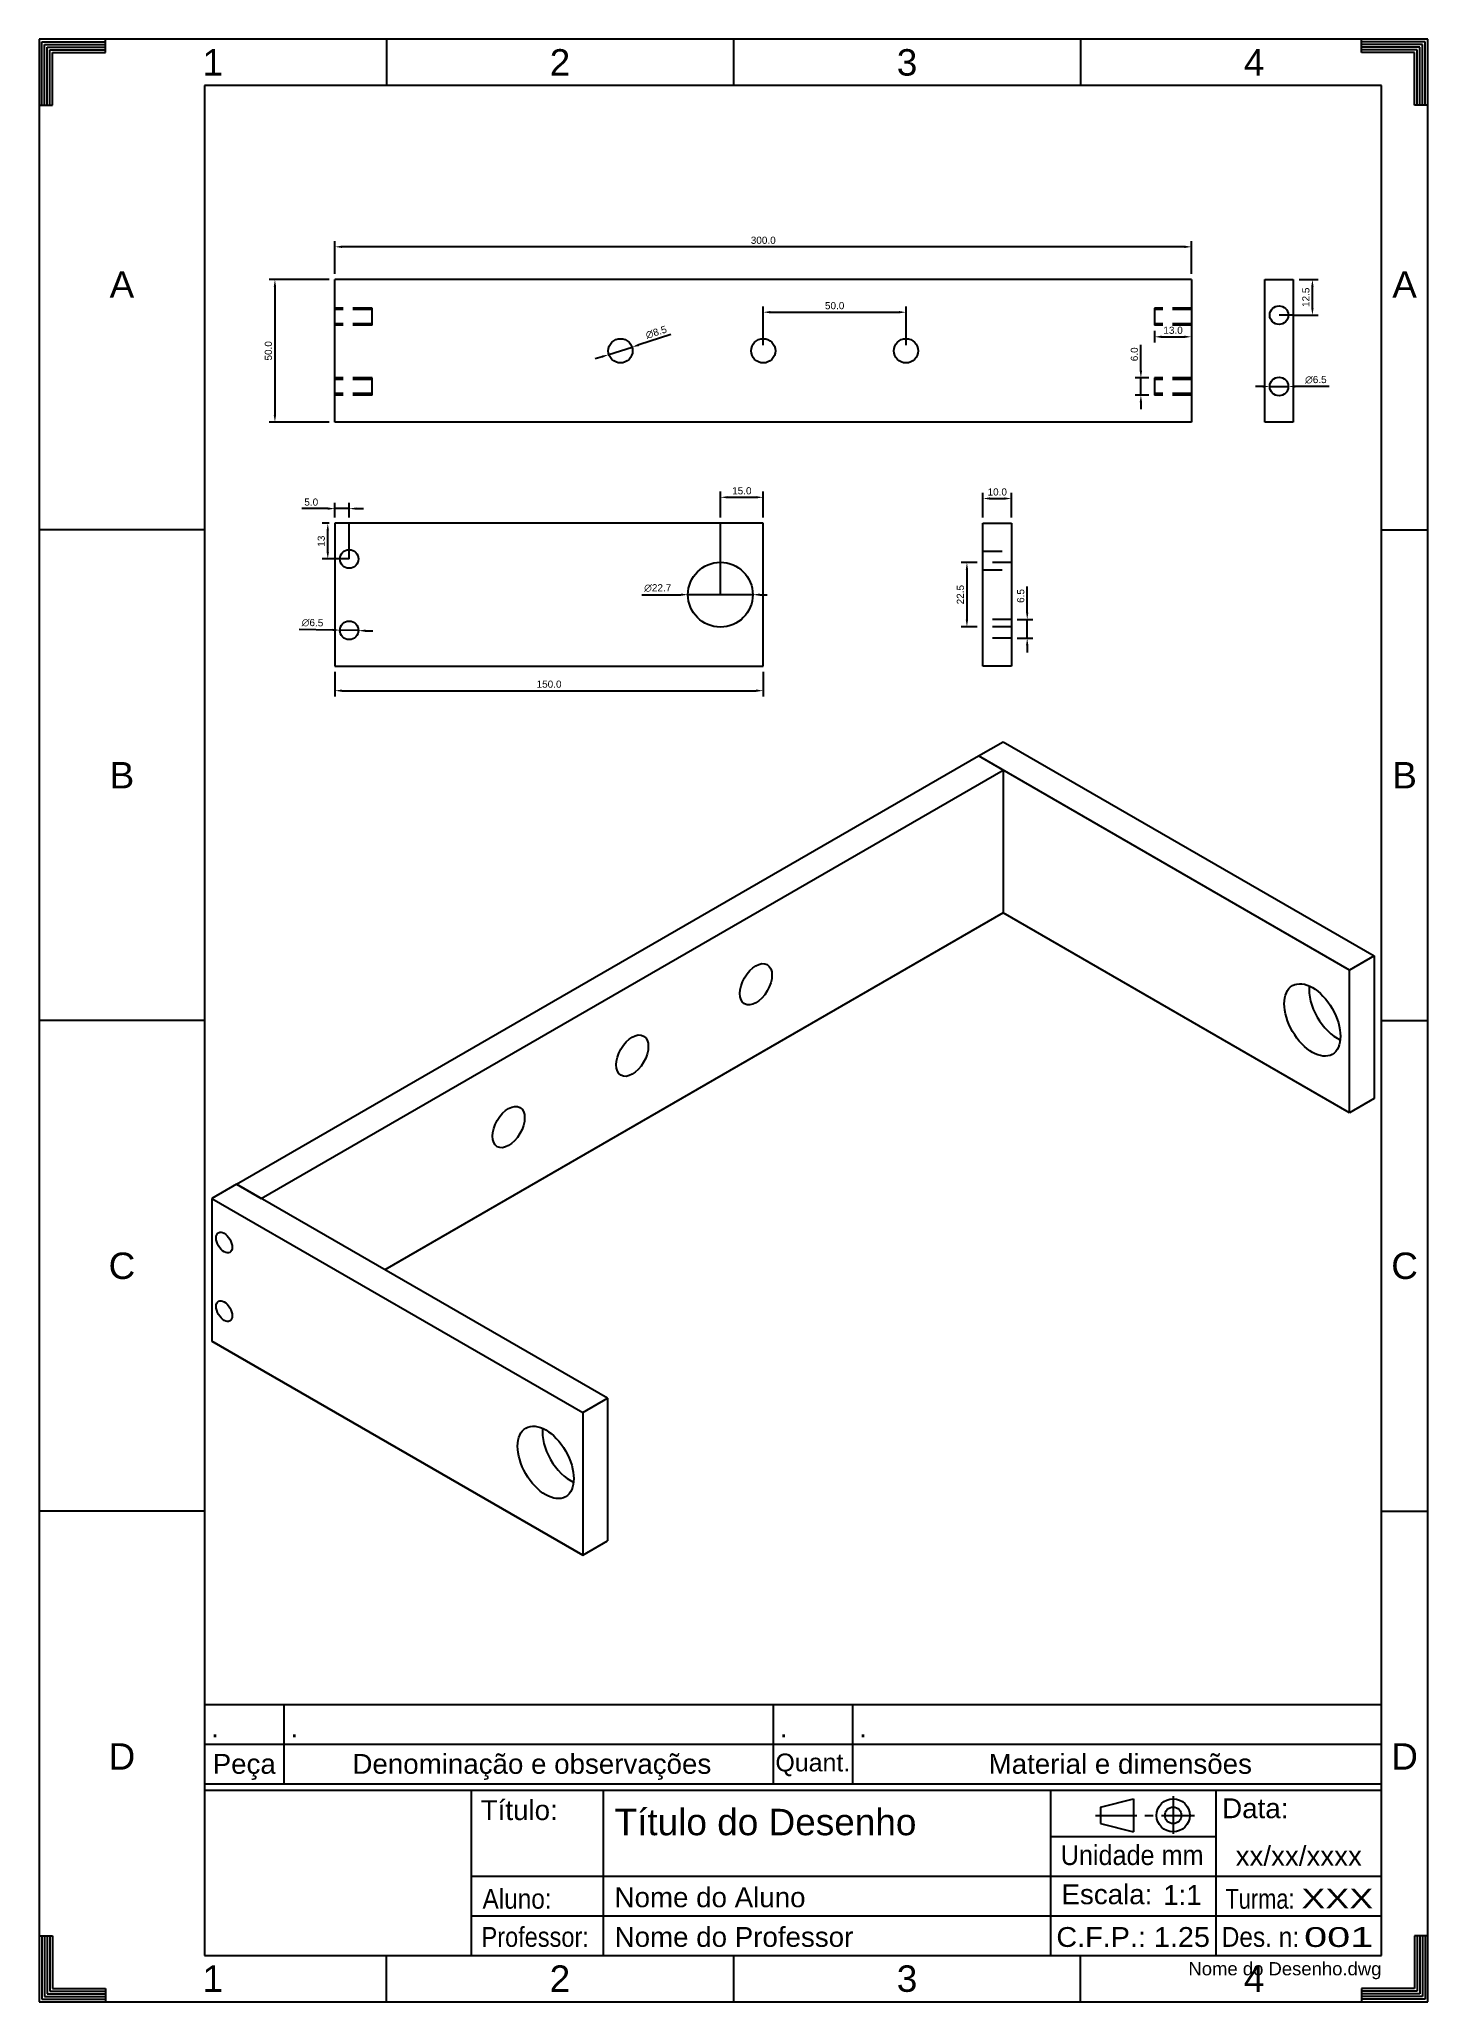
# Paper-space layout 'A4 SENAI' of a CAD drawing. Extents: x 0 to 210, y 0 to 297.
# The model-space entities are those that its viewports show. They can reach past a viewport. Long polylines and large blocks are cut down to what shows.
import ezdxf
from ezdxf.enums import TextEntityAlignment as Align

# ---------------------------------------------------------------- set-up
doc = ezdxf.new("R2010")
doc.units = 0
doc.header["$LTSCALE"] = 5
doc.header["$PDMODE"] = 35
doc.linetypes.add('CENTER', pattern=[2, 1.25, -0.25, 0.25, -0.25])
doc.linetypes.add('HIDDEN', pattern=[0.375, 0.25, -0.125])
doc.layers.get('Defpoints').update_dxf_attribs({"linetype": 'CONTINUOUS'})
for name, color, linetype in [('CENTRO', 2, 'CENTER'), ('CONTORNO', 7, 'CONTINUOUS'), ('COTA', 1, 'CONTINUOUS'), ('LEGENDA', 151, 'CONTINUOUS'), ('Rosca', 30, 'HIDDEN'), ('TEXTO', 5, 'CONTINUOUS'), ('TRACEJADO', 6, 'HIDDEN'), ('VIEW', 1, 'CONTINUOUS')]:
    doc.layers.add(name, color=color, linetype=linetype)
doc.layers.get('VIEW').off()
doc.styles.add('ARIAL', font='arial.ttf', dxfattribs={"height": 2.5})
doc.styles.add('ROMANS', font='arial.ttf', dxfattribs={"height": 2.5})
doc.dimstyles.get("Standard").update_dxf_attribs({"dimtxt": 0.18, "dimasz": 0.18, "dimexe": 0.18, "dimexo": 0.0625, "dimgap": 0.09, "dimtad": 0, "dimtih": 1, "dimtoh": 1, "dimdec": 4, "dimzin": 0, "dimdsep": 46, "dimtxsty": 'Standard', "dimcen": 0.09, "dimadec": 0, "dimazin": 0, "dimtfac": 1, "dimtdec": 4, "dimtofl": 0, "dimtmove": 0, "dimatfit": 3, "dimfxl": 1, "dimtolj": 1, "dimtzin": 0, "dimarcsym": 0})

# ---------------------------------------------------------------- blocks, each defined once
blk = doc.blocks.new('*D14')
at = {"layer": 'COTA', "lineweight": -2, "transparency": 16777216}
for p, q in [((274.06, 220.97), (274.06, 232.41)), ((571.56, 230.41), (276.56, 230.41)), ((574.06, 220.97), (574.06, 232.41))]:
    blk.add_line(p, q, dxfattribs=at)
at = {"layer": 'COTA', "transparency": 16777216}
for points in [[(276.56, 230.83), (276.56, 229.99), (274.06, 230.41)], [(571.56, 230.83), (571.56, 229.99), (574.06, 230.41)]]:
    blk.add_solid(points, dxfattribs=at)
at = {"layer": 'Defpoints', "color": 0, "transparency": 16777216}
for p in [(274.06, 230.41), (274.06, 218.97), (574.06, 218.97)]:
    blk.add_point(p, dxfattribs=at)
at = {"layer": 'COTA', "transparency": 16777216, "insert": (424.06, 232.69), "char_height": 2.5, "attachment_point": 5, "style": 'ROMANS'}
blk.add_mtext('\\A1;300.0', dxfattribs=at)
blk = doc.blocks.new('*D17')
at = {"layer": 'COTA', "lineweight": -2, "transparency": 16777216}
for p, q in [((424.06, 195.97), (424.06, 209.5)), ((426.56, 207.5), (471.56, 207.5)), ((474.06, 195.97), (474.06, 209.5))]:
    blk.add_line(p, q, dxfattribs=at)
at = {"layer": 'COTA', "transparency": 16777216}
for points in [[(426.56, 207.92), (426.56, 207.08), (424.06, 207.5)], [(471.56, 207.92), (471.56, 207.08), (474.06, 207.5)]]:
    blk.add_solid(points, dxfattribs=at)
at = {"layer": 'Defpoints', "color": 0, "transparency": 16777216}
for p in [(474.06, 207.5), (424.06, 193.97), (474.06, 193.97)]:
    blk.add_point(p, dxfattribs=at)
at = {"layer": 'COTA', "transparency": 16777216, "insert": (449.06, 209.78), "char_height": 2.5, "attachment_point": 5, "style": 'ROMANS'}
blk.add_mtext('\\A1;50.0', dxfattribs=at)
blk = doc.blocks.new('*D19')
at = {"layer": 'COTA', "lineweight": -2, "transparency": 16777216}
for p, q in [((272.06, 218.97), (251.06, 218.97)), ((253.06, 216.47), (253.06, 171.47)), ((272.06, 168.97), (251.06, 168.97))]:
    blk.add_line(p, q, dxfattribs=at)
at = {"layer": 'COTA', "transparency": 16777216}
for points in [[(252.64, 216.47), (253.47, 216.47), (253.06, 218.97)], [(252.64, 171.47), (253.47, 171.47), (253.06, 168.97)]]:
    blk.add_solid(points, dxfattribs=at)
at = {"layer": 'Defpoints', "color": 0, "transparency": 16777216}
for p in [(274.06, 218.97), (253.06, 168.97), (274.06, 168.97)]:
    blk.add_point(p, dxfattribs=at)
at = {"layer": 'COTA', "transparency": 16777216, "insert": (250.78, 193.97), "char_height": 2.5, "attachment_point": 5, "rotation": 90, "style": 'ROMANS'}
blk.add_mtext('\\A1;50.0', dxfattribs=at)
blk = doc.blocks.new('*D21')
at = {"layer": 'COTA', "lineweight": -2, "transparency": 16777216}
for p, q in [((611.67, 218.97), (618.36, 218.97)), ((616.36, 208.97), (616.36, 216.47)), ((611.67, 206.47), (618.36, 206.47))]:
    blk.add_line(p, q, dxfattribs=at)
at = {"layer": 'COTA', "transparency": 16777216}
for points in [[(615.94, 216.47), (616.77, 216.47), (616.36, 218.97)], [(615.94, 208.97), (616.77, 208.97), (616.36, 206.47)]]:
    blk.add_solid(points, dxfattribs=at)
at = {"layer": 'Defpoints', "color": 0, "transparency": 16777216}
for p in [(609.67, 218.97), (616.36, 218.97), (609.67, 206.47)]:
    blk.add_point(p, dxfattribs=at)
at = {"layer": 'COTA', "transparency": 16777216, "insert": (614.08, 212.72), "char_height": 2.5, "attachment_point": 5, "rotation": 90, "style": 'ROMANS'}
blk.add_mtext('\\A1;12.5', dxfattribs=at)
blk = doc.blocks.new('*D24')
at = {"layer": 'COTA', "lineweight": -2, "transparency": 16777216}
for p, q in [((556.3, 186.97), (556.3, 196.03)), ((559.06, 184.47), (554.3, 184.47)), ((556.3, 178.47), (556.3, 184.47)), ((559.06, 178.47), (554.3, 178.47)), ((556.3, 175.97), (556.3, 173.47))]:
    blk.add_line(p, q, dxfattribs=at)
at = {"layer": 'COTA', "transparency": 16777216}
for points in [[(555.88, 186.97), (556.71, 186.97), (556.3, 184.47)], [(555.88, 175.97), (556.71, 175.97), (556.3, 178.47)]]:
    blk.add_solid(points, dxfattribs=at)
at = {"layer": 'Defpoints', "color": 0, "transparency": 16777216}
for p in [(556.3, 184.47), (561.06, 184.47), (561.06, 178.47)]:
    blk.add_point(p, dxfattribs=at)
at = {"layer": 'COTA', "transparency": 16777216, "insert": (554.02, 192.75), "char_height": 2.5, "attachment_point": 5, "rotation": 90, "style": 'ROMANS'}
blk.add_mtext('\\A1;6.0', dxfattribs=at)
blk = doc.blocks.new('*D26')
at = {"layer": 'COTA', "lineweight": -2, "transparency": 16777216}
for p, q in [((561.06, 200.97), (561.06, 196.88)), ((574.06, 200.97), (574.06, 196.88)), ((563.56, 198.88), (571.56, 198.88))]:
    blk.add_line(p, q, dxfattribs=at)
at = {"layer": 'COTA', "transparency": 16777216}
for points in [[(563.56, 199.3), (563.56, 198.47), (561.06, 198.88)], [(571.56, 199.3), (571.56, 198.47), (574.06, 198.88)]]:
    blk.add_solid(points, dxfattribs=at)
at = {"layer": 'Defpoints', "color": 0, "transparency": 16777216}
for p in [(561.06, 202.97), (574.06, 202.97), (574.06, 198.88)]:
    blk.add_point(p, dxfattribs=at)
at = {"layer": 'COTA', "transparency": 16777216, "insert": (567.56, 201.16), "char_height": 2.5, "attachment_point": 5, "style": 'ROMANS'}
blk.add_mtext('\\A1;13.0', dxfattribs=at)
blk = doc.blocks.new('*D27')
at = {"layer": 'COTA', "lineweight": -2, "transparency": 16777216}
for p, q in [((272.06, 133.53), (269.57, 133.53)), ((271.57, 123.53), (271.57, 131.03)), ((272.06, 121.03), (269.57, 121.03))]:
    blk.add_line(p, q, dxfattribs=at)
at = {"layer": 'COTA', "transparency": 16777216}
for points in [[(271.16, 131.03), (271.99, 131.03), (271.57, 133.53)], [(271.16, 123.53), (271.99, 123.53), (271.57, 121.03)]]:
    blk.add_solid(points, dxfattribs=at)
at = {"layer": 'Defpoints', "color": 0, "transparency": 16777216}
for p in [(271.57, 133.53), (274.06, 133.53), (274.06, 121.03)]:
    blk.add_point(p, dxfattribs=at)
at = {"layer": 'COTA', "transparency": 16777216, "insert": (269.3, 127.28), "char_height": 2.5, "attachment_point": 5, "rotation": 90, "style": 'ROMANS'}
blk.add_mtext('\\A1;13', dxfattribs=at)
blk = doc.blocks.new('*D29')
at = {"layer": 'COTA', "lineweight": -2, "transparency": 16777216}
for p, q in [((274.06, 81.53), (274.06, 72.89)), ((424.06, 81.53), (424.06, 72.89)), ((276.56, 74.89), (421.56, 74.89))]:
    blk.add_line(p, q, dxfattribs=at)
at = {"layer": 'COTA', "transparency": 16777216}
for points in [[(276.56, 75.31), (276.56, 74.47), (274.06, 74.89)], [(421.56, 75.31), (421.56, 74.47), (424.06, 74.89)]]:
    blk.add_solid(points, dxfattribs=at)
at = {"layer": 'Defpoints', "color": 0, "transparency": 16777216}
for p in [(274.06, 83.53), (424.06, 83.53), (424.06, 74.89)]:
    blk.add_point(p, dxfattribs=at)
at = {"layer": 'COTA', "transparency": 16777216, "insert": (349.06, 77.17), "char_height": 2.5, "attachment_point": 5, "style": 'ROMANS'}
blk.add_mtext('\\A1;150.0', dxfattribs=at)
blk = doc.blocks.new('*D32')
at = {"layer": 'COTA', "lineweight": -2, "transparency": 16777216}
for p, q in [((391.72, 199.63), (380.49, 196.03)), ((370.02, 192.67), (378.11, 195.27)), ((367.64, 191.91), (365.26, 191.14))]:
    blk.add_line(p, q, dxfattribs=at)
at = {"layer": 'COTA', "transparency": 16777216}
for points in [[(367.51, 192.3), (367.76, 191.51), (370.02, 192.67)], [(380.36, 196.43), (380.62, 195.63), (378.11, 195.27)]]:
    blk.add_solid(points, dxfattribs=at)
at = {"layer": 'Defpoints', "color": 0, "transparency": 16777216}
for p in [(370.02, 192.67), (378.11, 195.27)]:
    blk.add_point(p, dxfattribs=at)
at = {"layer": 'COTA', "transparency": 16777216, "insert": (386.58, 200.45), "char_height": 2.5, "attachment_point": 5, "rotation": 17.7841, "style": 'ROMANS'}
blk.add_mtext('\\A1;∅8.5', dxfattribs=at)
blk = doc.blocks.new('*D34')
at = {"layer": 'COTA', "lineweight": -2, "transparency": 16777216}
for p, q in [((598.92, 181.47), (596.42, 181.47)), ((601.42, 181.47), (607.92, 181.47)), ((622.21, 181.47), (610.42, 181.47))]:
    blk.add_line(p, q, dxfattribs=at)
at = {"layer": 'COTA', "transparency": 16777216}
for points in [[(598.92, 181.89), (598.92, 181.05), (601.42, 181.47)], [(610.42, 181.89), (610.42, 181.05), (607.92, 181.47)]]:
    blk.add_solid(points, dxfattribs=at)
at = {"layer": 'Defpoints', "color": 0, "transparency": 16777216}
for p in [(601.42, 181.47), (607.92, 181.47)]:
    blk.add_point(p, dxfattribs=at)
at = {"layer": 'COTA', "transparency": 16777216, "insert": (617.56, 183.82), "char_height": 2.5, "attachment_point": 5, "style": 'ROMANS'}
blk.add_mtext('\\A1;∅6.5', dxfattribs=at)
blk = doc.blocks.new('*D36')
at = {"layer": 'COTA', "lineweight": -2, "transparency": 16777216}
for p, q in [((261.53, 96.44), (273.32, 96.16)), ((282.31, 95.95), (275.82, 96.1)), ((284.81, 95.89), (287.31, 95.83))]:
    blk.add_line(p, q, dxfattribs=at)
at = {"layer": 'COTA', "transparency": 16777216}
for points in [[(273.33, 96.58), (273.31, 95.74), (275.82, 96.1)], [(284.82, 96.31), (284.8, 95.47), (282.31, 95.95)]]:
    blk.add_solid(points, dxfattribs=at)
at = {"layer": 'Defpoints', "color": 0, "transparency": 16777216}
for p in [(275.82, 96.1), (282.31, 95.95)]:
    blk.add_point(p, dxfattribs=at)
at = {"layer": 'COTA', "transparency": 16777216, "insert": (266.23, 98.67), "char_height": 2.5, "attachment_point": 5, "rotation": 358.65547, "style": 'ROMANS'}
blk.add_mtext('\\A1;∅6.5', dxfattribs=at)
blk = doc.blocks.new('*D37')
at = {"layer": 'COTA', "lineweight": -2, "transparency": 16777216}
for p, q in [((516.49, 102.28), (516.49, 111.36)), ((513, 99.78), (518.49, 99.78)), ((516.49, 93.28), (516.49, 99.78)), ((513, 93.28), (518.49, 93.28)), ((516.49, 90.78), (516.49, 88.28))]:
    blk.add_line(p, q, dxfattribs=at)
at = {"layer": 'COTA', "transparency": 16777216}
for points in [[(516.07, 102.28), (516.9, 102.28), (516.49, 99.78)], [(516.07, 90.78), (516.9, 90.78), (516.49, 93.28)]]:
    blk.add_solid(points, dxfattribs=at)
at = {"layer": 'Defpoints', "color": 0, "transparency": 16777216}
for p in [(511, 99.78), (516.49, 99.78), (511, 93.28)]:
    blk.add_point(p, dxfattribs=at)
at = {"layer": 'COTA', "transparency": 16777216, "insert": (514.21, 108.07), "char_height": 2.5, "attachment_point": 5, "rotation": 90, "style": 'ROMANS'}
blk.add_mtext('\\A1;6.5', dxfattribs=at)
blk = doc.blocks.new('*D38')
at = {"layer": 'COTA', "lineweight": -2, "transparency": 16777216}
for p, q in [((499, 119.78), (493.38, 119.78)), ((495.38, 117.28), (495.38, 99.78)), ((499, 97.28), (493.38, 97.28))]:
    blk.add_line(p, q, dxfattribs=at)
at = {"layer": 'COTA', "transparency": 16777216}
for points in [[(494.96, 117.28), (495.79, 117.28), (495.38, 119.78)], [(494.96, 99.78), (495.79, 99.78), (495.38, 97.28)]]:
    blk.add_solid(points, dxfattribs=at)
at = {"layer": 'Defpoints', "color": 0, "transparency": 16777216}
for p in [(501, 119.78), (495.38, 97.28), (501, 97.28)]:
    blk.add_point(p, dxfattribs=at)
at = {"layer": 'COTA', "transparency": 16777216, "insert": (493.1, 108.53), "char_height": 2.5, "attachment_point": 5, "rotation": 90, "style": 'ROMANS'}
blk.add_mtext('\\A1;22.5', dxfattribs=at)
blk = doc.blocks.new('*D39')
at = {"layer": 'COTA', "lineweight": -2, "transparency": 16777216}
for p, q in [((501, 135.53), (501, 144.22)), ((503.5, 142.22), (508.5, 142.22)), ((511, 135.53), (511, 144.22))]:
    blk.add_line(p, q, dxfattribs=at)
at = {"layer": 'COTA', "transparency": 16777216}
for points in [[(503.5, 142.64), (503.5, 141.81), (501, 142.22)], [(508.5, 142.64), (508.5, 141.81), (511, 142.22)]]:
    blk.add_solid(points, dxfattribs=at)
at = {"layer": 'Defpoints', "color": 0, "transparency": 16777216}
for p in [(511, 142.22), (501, 133.53), (511, 133.53)]:
    blk.add_point(p, dxfattribs=at)
at = {"layer": 'COTA', "transparency": 16777216, "insert": (506, 144.5), "char_height": 2.5, "attachment_point": 5, "style": 'ROMANS'}
blk.add_mtext('\\A1;10.0', dxfattribs=at)
blk = doc.blocks.new('*D40')
at = {"layer": 'COTA', "lineweight": -2, "transparency": 16777216}
for p, q in [((409.06, 135.53), (409.06, 144.65)), ((424.06, 135.53), (424.06, 144.65)), ((411.56, 142.65), (421.56, 142.65))]:
    blk.add_line(p, q, dxfattribs=at)
at = {"layer": 'COTA', "transparency": 16777216}
for points in [[(411.56, 143.06), (411.56, 142.23), (409.06, 142.65)], [(421.56, 143.06), (421.56, 142.23), (424.06, 142.65)]]:
    blk.add_solid(points, dxfattribs=at)
at = {"layer": 'Defpoints', "color": 0, "transparency": 16777216}
for p in [(424.06, 142.65), (409.06, 133.53), (424.06, 133.53)]:
    blk.add_point(p, dxfattribs=at)
at = {"layer": 'COTA', "transparency": 16777216, "insert": (416.56, 144.92), "char_height": 2.5, "attachment_point": 5, "style": 'ROMANS'}
blk.add_mtext('\\A1;15.0', dxfattribs=at)
blk = doc.blocks.new('*D41')
at = {"layer": 'COTA', "lineweight": -2, "transparency": 16777216}
for p, q in [((271.56, 138.68), (262.52, 138.68)), ((274.06, 135.53), (274.06, 140.68)), ((279.06, 138.68), (274.06, 138.68)), ((279.06, 135.53), (279.06, 140.68)), ((281.56, 138.68), (284.06, 138.68))]:
    blk.add_line(p, q, dxfattribs=at)
at = {"layer": 'COTA', "transparency": 16777216}
for points in [[(271.56, 139.1), (271.56, 138.27), (274.06, 138.68)], [(281.56, 139.1), (281.56, 138.27), (279.06, 138.68)]]:
    blk.add_solid(points, dxfattribs=at)
at = {"layer": 'Defpoints', "color": 0, "transparency": 16777216}
for p in [(274.06, 138.68), (274.06, 133.53), (279.06, 133.53)]:
    blk.add_point(p, dxfattribs=at)
at = {"layer": 'COTA', "transparency": 16777216, "insert": (265.79, 140.96), "char_height": 2.5, "attachment_point": 5, "style": 'ROMANS'}
blk.add_mtext('\\A1;5.0', dxfattribs=at)
blk = doc.blocks.new('*D42')
at = {"layer": 'COTA', "lineweight": -2, "transparency": 16777216}
for p, q in [((381.5, 108.53), (395.21, 108.53)), ((420.41, 108.53), (397.71, 108.53)), ((422.91, 108.53), (425.41, 108.53))]:
    blk.add_line(p, q, dxfattribs=at)
at = {"layer": 'COTA', "transparency": 16777216}
for points in [[(395.21, 108.94), (395.21, 108.11), (397.71, 108.53)], [(422.91, 108.94), (422.91, 108.11), (420.41, 108.53)]]:
    blk.add_solid(points, dxfattribs=at)
at = {"layer": 'Defpoints', "color": 0, "transparency": 16777216}
for p in [(397.71, 108.53), (420.41, 108.53)]:
    blk.add_point(p, dxfattribs=at)
at = {"layer": 'COTA', "transparency": 16777216, "insert": (387.11, 110.87), "char_height": 2.5, "attachment_point": 5, "style": 'ROMANS'}
blk.add_mtext('\\A1;∅22.7', dxfattribs=at)

msp = doc.modelspace()

# ---------------------------------------------------------------- linework, layer by layer
at = {"layer": 'CONTORNO'}
for p, q in [((274.06, 168.97), (274.06, 218.97)), ((574.06, 218.97), (274.06, 218.97)), ((574.06, 218.97), (574.06, 168.97)), ((599.67, 168.97), (599.67, 218.97)), ((599.67, 218.97), (609.67, 218.97)), ((609.67, 218.97), (609.67, 168.97)), ((574.06, 168.97), (274.06, 168.97)), ((609.67, 168.97), (599.67, 168.97)), ((274.06, 133.53), (274.06, 83.53)), ((424.06, 133.53), (274.06, 133.53)), ((424.06, 83.53), (424.06, 133.53)), ((501, 83.53), (501, 133.53)), ((501, 133.53), (511, 133.53)), ((511, 133.53), (511, 83.53)), ((274.06, 83.53), (424.06, 83.53)), ((511, 83.53), (501, 83.53)), ((499.43, 52.01), (508.09, 57.01)), ((508.09, 57.01), (638, -17.99)), ((239.63, -97.99), (499.43, 52.01)), ((508.09, 47.01), (499.43, 52.01)), ((629.34, -22.99), (499.43, 52.01)), ((248.29, -102.99), (508.09, 47.01)), ((508.09, 47.01), (508.09, -2.99)), ((508.09, -2.99), (291.59, -127.99)), ((629.34, -72.99), (508.09, -2.99)), ((638, -17.99), (629.34, -22.99)), ((638, -17.99), (638, -67.99)), ((629.34, -72.99), (629.34, -22.99)), ((638, -67.99), (629.34, -72.99)), ((239.63, -97.99), (230.97, -102.99)), ((230.97, -102.99), (230.97, -152.99)), ((230.97, -102.99), (360.87, -177.99)), ((239.63, -97.99), (248.29, -102.99)), ((369.53, -172.99), (239.63, -97.99)), ((360.87, -227.99), (230.97, -152.99)), ((230.97, -152.99), (360.87, -227.99)), ((360.87, -177.99), (369.53, -172.99)), ((360.87, -177.99), (360.87, -227.99)), ((369.53, -172.99), (369.53, -222.99)), ((360.87, -227.99), (369.53, -222.99))]:
    msp.add_line(p, q, dxfattribs=at)
for centre, radius in [((604.67, 206.47), 3.25), ((374.06, 193.97), 4.25), ((424.06, 193.97), 4.25), ((474.06, 193.97), 4.25), ((604.67, 181.47), 3.25), ((279.06, 121.03), 3.25), ((409.06, 108.53), 11.35), ((279.06, 96.03), 3.25)]:
    msp.add_circle(centre, radius, dxfattribs=at)
for centre, major_axis in [((421.49, -27.99), (-3.98, -6.89)), ((616.35, -40.49), (6.95, -12.04)), ((378.19, -52.99), (-3.98, -6.89)), ((334.89, -77.99), (-3.98, -6.89)), ((235.3, -118.49), (1.99, -3.45)), ((235.3, -142.49), (1.99, -3.45)), ((347.88, -195.49), (6.95, -12.04))]:
    msp.add_ellipse(centre, major_axis=major_axis, ratio=0.57735, dxfattribs=at)
for centre in [(625.01, -35.49), (356.54, -190.49)]:
    msp.add_ellipse(centre, major_axis=(6.95, -12.04), ratio=0.57735, start_param=3.814167, end_param=5.610611, dxfattribs=at)
at = {"layer": 'COTA'}
for p, q in [((607.92, 206.47), (604.67, 206.47)), ((609.67, 206.47), (607.92, 206.47)), ((609.67, 206.47), (612.88, 206.47)), ((279.06, 124.28), (279.06, 133.53)), ((409.06, 119.88), (409.06, 133.53)), ((279.06, 121.03), (279.06, 124.28)), ((274.06, 121.03), (271.57, 121.03)), ((275.81, 121.03), (274.06, 121.03)), ((279.06, 121.03), (275.81, 121.03)), ((409.06, 108.53), (409.06, 119.88))]:
    msp.add_line(p, q, dxfattribs=at)
at = {"layer": 'Rosca'}
for p, q in [((287.06, 208.47), (274.06, 208.47)), ((574.06, 208.47), (561.06, 208.47)), ((287.06, 203.47), (274.06, 203.47)), ((574.06, 203.47), (561.06, 203.47)), ((287.06, 183.97), (274.06, 183.97)), ((287.06, 178.97), (274.06, 178.97)), ((574.06, 183.97), (561.06, 183.97)), ((574.06, 178.97), (561.06, 178.97))]:
    msp.add_line(p, q, dxfattribs=at)
at = {"layer": 'TRACEJADO'}
for p, q in [((287.06, 208.97), (274.06, 208.97)), ((287.06, 202.97), (287.06, 208.97)), ((561.06, 208.97), (561.06, 202.97)), ((574.06, 208.97), (561.06, 208.97)), ((287.06, 202.97), (274.06, 202.97)), ((574.06, 202.97), (561.06, 202.97)), ((287.06, 184.47), (274.06, 184.47)), ((287.06, 178.47), (287.06, 184.47)), ((574.06, 184.47), (561.06, 184.47)), ((561.06, 184.47), (561.06, 178.47)), ((287.06, 178.47), (274.06, 178.47)), ((574.06, 178.47), (561.06, 178.47)), ((501, 123.78), (511, 123.78)), ((511, 119.78), (501, 119.78)), ((501, 117.28), (511, 117.28)), ((511, 99.78), (501, 99.78)), ((511, 97.28), (501, 97.28)), ((511, 93.28), (501, 93.28))]:
    msp.add_line(p, q, dxfattribs=at)

# ---------------------------------------------------------------- dimensions: what is measured, and where the dimension line sits
at = {"layer": 'COTA'}
for base, p1, p2, picture, middle in [((274.06, 230.41), (574.06, 218.97), (274.06, 218.97), '*D14', (424.06, 232.69)), ((474.06, 207.5), (424.06, 193.97), (474.06, 193.97), '*D17', (449.06, 209.78)), ((574.06, 198.88), (561.06, 202.97), (574.06, 202.97), '*D26', (567.56, 201.16)), ((424.06, 142.65), (409.06, 133.53), (424.06, 133.53), '*D40', (416.56, 144.92)), ((511, 142.22), (501, 133.53), (511, 133.53), '*D39', (506, 144.5)), ((274.06, 138.68), (279.06, 133.53), (274.06, 133.53), '*D41', (265.79, 140.96)), ((424.06, 74.89), (274.06, 83.53), (424.06, 83.53), '*D29', (349.06, 77.17))]:
    dim = msp.add_linear_dim(base=base, p1=p1, p2=p2, dimstyle='Standard', override={"dimtxt": 2, "dimasz": 2.5, "dimexe": 2, "dimexo": 2, "dimgap": 1, "dimtad": 1, "dimtih": 0, "dimtoh": 0, "dimdec": 1, "dimtxsty": 'ROMANS', "dimcen": 0, "dimclrd": 256, "dimclre": 256, "dimclrt": 256, "dimtdec": 0, "dimtofl": 1}, dxfattribs=at)
    dim.commit()
    dim.dimension.update_dxf_attribs({"geometry": picture, "text_midpoint": middle})
for base, p1, p2, override, picture, middle in [((253.06, 168.97), (274.06, 218.97), (274.06, 168.97), {"dimtxt": 2, "dimasz": 2.5, "dimexe": 2, "dimexo": 2, "dimgap": 1, "dimtad": 1, "dimtih": 0, "dimtoh": 0, "dimdec": 1, "dimtxsty": 'ROMANS', "dimcen": 0, "dimclrd": 256, "dimclre": 256, "dimclrt": 256, "dimtdec": 0, "dimtofl": 1}, '*D19', (250.78, 193.97)), ((616.36, 218.97), (609.67, 206.47), (609.67, 218.97), {"dimtxt": 2, "dimasz": 2.5, "dimexe": 2, "dimexo": 2, "dimgap": 1, "dimtad": 1, "dimtih": 0, "dimtoh": 0, "dimdec": 1, "dimtxsty": 'ROMANS', "dimcen": 0, "dimclrd": 256, "dimclre": 256, "dimclrt": 256, "dimtdec": 0, "dimtofl": 1}, '*D21', (614.08, 212.72)), ((556.3, 184.47), (561.06, 178.47), (561.06, 184.47), {"dimtxt": 2, "dimasz": 2.5, "dimexe": 2, "dimexo": 2, "dimgap": 1, "dimtad": 1, "dimtih": 0, "dimtoh": 0, "dimdec": 1, "dimtxsty": 'ROMANS', "dimcen": 0, "dimclrd": 256, "dimclre": 256, "dimclrt": 256, "dimtdec": 0, "dimtofl": 1}, '*D24', (554.02, 192.75)), ((271.57359802, 133.52586318), (274.06438307, 121.02586318), (274.06438307, 133.52586318), {"dimtxt": 2, "dimasz": 2.5, "dimexe": 2, "dimexo": 2, "dimgap": 1, "dimtad": 1, "dimtih": 0, "dimtoh": 0, "dimdec": 0, "dimtxsty": 'ROMANS', "dimcen": 0, "dimclrd": 256, "dimclre": 256, "dimclrt": 256, "dimtdec": 0, "dimtofl": 1}, '*D27', (269.29631289, 127.27586318)), ((495.38, 97.28), (501, 119.78), (501, 97.28), {"dimtxt": 2, "dimasz": 2.5, "dimexe": 2, "dimexo": 2, "dimgap": 1, "dimtad": 1, "dimtih": 0, "dimtoh": 0, "dimdec": 1, "dimtxsty": 'ROMANS', "dimcen": 0, "dimclrd": 256, "dimclre": 256, "dimclrt": 256, "dimtdec": 0, "dimtofl": 1}, '*D38', (493.1, 108.53)), ((516.49, 99.78), (511, 93.28), (511, 99.78), {"dimtxt": 2, "dimasz": 2.5, "dimexe": 2, "dimexo": 2, "dimgap": 1, "dimtad": 1, "dimtih": 0, "dimtoh": 0, "dimdec": 1, "dimtxsty": 'ROMANS', "dimcen": 0, "dimclrd": 256, "dimclre": 256, "dimclrt": 256, "dimtdec": 0, "dimtofl": 1}, '*D37', (514.21, 108.07))]:
    dim = msp.add_linear_dim(base=base, p1=p1, p2=p2, angle=90, dimstyle='Standard', override=override, dxfattribs=at)
    dim.commit()
    dim.dimension.update_dxf_attribs({"geometry": picture, "text_midpoint": middle})
for p1, p2, picture, middle in [((370.02, 192.67), (378.11, 195.27), '*D32', (386.58, 200.45)), ((601.42, 181.47), (607.92, 181.47), '*D34', (617.56, 183.82)), ((420.41, 108.53), (397.71, 108.53), '*D42', (387.11, 110.87)), ((282.31, 95.95), (275.82, 96.1), '*D36', (266.23, 98.67))]:
    dim = msp.add_diameter_dim_2p(p1=p1, p2=p2, dimstyle='Standard', override={"dimtxt": 2, "dimasz": 2.5, "dimexe": 2, "dimexo": 2, "dimgap": 1, "dimtad": 1, "dimtih": 0, "dimtoh": 0, "dimdec": 1, "dimtxsty": 'ROMANS', "dimcen": 0, "dimclrd": 256, "dimclre": 256, "dimclrt": 256, "dimtdec": 0, "dimtofl": 1}, dxfattribs=at)
    dim.commit()
    dim.dimension.update_dxf_attribs({"geometry": picture, "text_midpoint": middle})

psp = doc.layouts.new('A4 SENAI')

# ---------------------------------------------------------------- linework, layer by layer
at = {"layer": 'CENTRO'}
for p, q in [((171.5, 31.09), (171.5, 25.39)), ((159.73, 28.21), (174.74, 28.21))]:
    psp.add_line(p, q, dxfattribs=at)
at = {"layer": 'CONTORNO'}
for p, q in [((203, 290), (25, 290)), ((25, 290), (25, 7)), ((203, 7), (203, 290)), ((25, 39), (203, 39)), ((25, 33), (203, 33)), ((25, 32), (203, 32)), ((25, 32), (99, 32)), ((25, 7), (203, 7))]:
    psp.add_line(p, q, dxfattribs=at)
at = {"layer": 'LEGENDA'}
for p, q in [((210, 297), (0, 297)), ((0, 297), (0, 0)), ((10, 295), (10, 297)), ((52.5, 297), (52.5, 290)), ((105, 297), (105, 290)), ((157.5, 297), (157.5, 290)), ((200, 295), (200, 297)), ((210, 0), (210, 297)), ((0.4, 296.6), (10, 296.6)), ((0.4, 287), (0.4, 296.6)), ((0.8, 296.2), (10, 296.2)), ((0.8, 287), (0.8, 296.2)), ((1.2, 295.8), (10, 295.8)), ((1.2, 287), (1.2, 295.8)), ((1.6, 295.4), (10, 295.4)), ((1.6, 287), (1.6, 295.4)), ((2, 295), (10, 295)), ((2, 287), (2, 295)), ((209.6, 296.6), (200, 296.6)), ((209.2, 296.2), (200, 296.2)), ((208.8, 295.8), (200, 295.8)), ((208.4, 295.4), (200, 295.4)), ((208, 295), (200, 295)), ((208, 287), (208, 295)), ((208.4, 287), (208.4, 295.4)), ((208.8, 287), (208.8, 295.8)), ((209.2, 287), (209.2, 296.2)), ((209.6, 287), (209.6, 296.6)), ((0, 287), (2, 287)), ((210, 287), (208, 287)), ((25, 222.75), (0, 222.75)), ((203, 222.75), (210, 222.75)), ((25, 148.5), (0, 148.5)), ((203, 148.5), (210, 148.5)), ((25, 74.25), (0, 74.25)), ((203, 74.25), (210, 74.25)), ((25, 45), (203, 45)), ((37, 45), (37, 33)), ((111, 45), (111, 33)), ((123, 45), (123, 33)), ((65.31, 32), (65.31, 7)), ((85.31, 32), (85.31, 7)), ((153, 7), (153, 32)), ((160.5, 29.46), (165.5, 30.71)), ((165.5, 30.71), (165.5, 25.71)), ((178, 7), (178, 32)), ((160.5, 29.46), (160.5, 26.96)), ((160.5, 26.96), (165.5, 25.71)), ((153, 25), (178, 25)), ((65.31, 19), (202.92, 19)), ((65.31, 13), (203, 13)), ((0, 10), (2, 10)), ((0.4, 10), (0.4, 0.4)), ((0.8, 10), (0.8, 0.8)), ((1.2, 10), (1.2, 1.2)), ((1.6, 10), (1.6, 1.6)), ((2, 10), (2, 2)), ((208, 10), (208, 2)), ((210, 10), (208, 10)), ((208.4, 10), (208.4, 1.6)), ((208.8, 10), (208.8, 1.2)), ((209.2, 10), (209.2, 0.8)), ((209.6, 10), (209.6, 0.4)), ((52.5, 0), (52.5, 7)), ((105, 7), (105, 0)), ((157.5, 0), (157.5, 7)), ((0, 0), (210, 0)), ((0.4, 0.4), (10, 0.4)), ((0.8, 0.8), (10, 0.8)), ((1.2, 1.2), (10, 1.2)), ((1.6, 1.6), (10, 1.6)), ((2, 2), (10, 2)), ((10, 2), (10, 0)), ((208, 2), (200, 2)), ((200, 2), (200, 0)), ((208.4, 1.6), (200, 1.6)), ((208.8, 1.2), (200, 1.2)), ((209.2, 0.8), (200, 0.8)), ((209.6, 0.4), (200, 0.4))]:
    psp.add_line(p, q, dxfattribs=at)
for radius in [2.5, 1.25]:
    psp.add_circle((171.5, 28.21), radius, dxfattribs=at)

# ---------------------------------------------------------------- texts
at = {"layer": 'LEGENDA', "style": 'ARIAL'}
for s, height, p in [('1', 4, (26.25, 293.5)), ('2', 4, (78.75, 293.5)), ('3', 4, (131.25, 293.5)), ('4', 4, (183.75, 293.5)), ('A', 4, (12.5, 259.88)), ('A', 4, (206.5, 259.88)), ('B', 4, (12.5, 185.62)), ('B', 4, (206.5, 185.62)), ('C', 4, (12.5, 111.38)), ('C', 4, (206.5, 111.38)), ('D', 4, (12.5, 37.12)), ('D', 4, (206.5, 37.12)), ('Peça', 3, (31, 36)), ('Denominação e observações', 3, (74.5, 36)), ('Material e dimensões', 3, (163.5, 36)), ('1', 4, (26.25, 3.5)), ('2', 4, (78.75, 3.5)), ('3', 4, (131.25, 3.5)), ('4', 4, (183.75, 3.5))]:
    psp.add_text(s, height=height, dxfattribs=at).set_placement(p, align=Align.MIDDLE_CENTER)
for s, p in [('Título:', (66.77, 30.5)), ('Escala:', (154.61, 17.76))]:
    psp.add_text(s, height=3, dxfattribs=at).set_placement(p, align=Align.TOP_LEFT)
for s, width, p, p2 in [('Unidade mm', 0.909485, (154.49, 20.69), (176.09, 20.69)), ('Aluno:', 0.880217, (67.04, 14.08), (77.49, 14.08)), ('Turma:', 0.778824, (179.4, 14.08), (189.86, 14.08)), ('C.F.P.: 1.25', 1.039053, (153.83, 8.3), (177.06, 8.3)), ('Des. n:', 0.870787, (178.85, 8.31), (190.54, 8.31))]:
    psp.add_text(s, height=3, dxfattribs=dict(at, width=width)).set_placement(p, p2, align=Align.FIT)
at = {"layer": 'LEGENDA', "style": 'ARIAL', "width": 0.85}
psp.add_text('Professor:', height=3, dxfattribs=at).set_placement((66.89, 8.31))
at = {"layer": 'LEGENDA', "attachment_point": 1, "style": 'ARIAL'}
for s, width, insert, char_height in [('\\pxqc;Quant.', 12, (111, 37.56), 2.7), ('Data:', 50, (178.91, 30.78), 3)]:
    psp.add_mtext_dynamic_manual_height_columns(s, width=width, gutter_width=12.5, heights=[0], dxfattribs=dict(at, insert=insert, char_height=char_height))
at = {"layer": 'TEXTO', "style": 'ARIAL'}
for s, p in [('.', (26, 40)), ('.', (38, 40)), ('.', (112, 40)), ('.', (124, 40)), ('Nome do Aluno', (87.01, 14.31)), ('Nome do Professor', (87.02, 8.31))]:
    psp.add_text(s, height=3, dxfattribs=at).set_placement(p)
for s, height, p in [('Título do Desenho', 4, (109.84, 25.2)), ('1:1', 3, (172.9, 14.66))]:
    psp.add_text(s, height=height, dxfattribs=at).set_placement(p, align=Align.CENTER)
for s, width, p, p2 in [('XXX', 1.295116, (190.89, 14.12), (201.76, 14.12)), ('001', 1.495702, (191.3, 8.29), (201.76, 8.29))]:
    psp.add_text(s, height=3, dxfattribs=dict(at, width=width)).set_placement(p, p2, align=Align.FIT)
psp.add_text('Nome do Desenho.dwg', height=2, dxfattribs=at).set_placement((203, 6), align=Align.TOP_RIGHT)
at = {"layer": 'TEXTO', "insert": (180.95, 23.57), "char_height": 3, "attachment_point": 1, "style": 'ARIAL'}
psp.add_mtext_dynamic_manual_height_columns('xx/xx/xxxx', width=11.5057, gutter_width=12.5, heights=[0], dxfattribs=at)

# ---------------------------------------------------------------- viewports
at = {"layer": 'VIEW'}
psp.add_viewport(center=(114, 167.5), size=(178, 245), view_center_point=(434.48, 3.32), view_height=567.219, dxfattribs=at)

doc.saveas('drawing.dxf')
